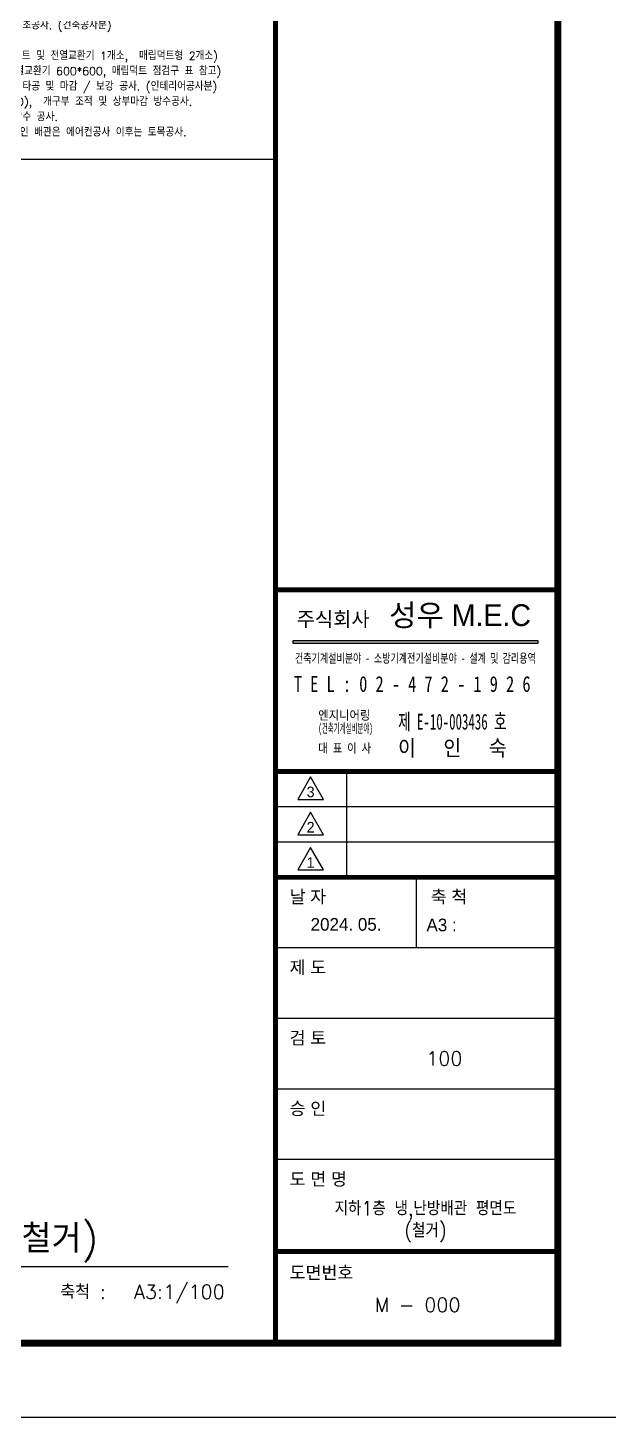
# Model space of a CAD drawing. Header units: millimetres. Extents: x -56261 to 196039, y 9480 to 100001.
# Drawn here: x 61329 to 69568, y 70301 to 89990 of the extents above; entities that cross this region are included whole.
import ezdxf
from ezdxf.enums import TextEntityAlignment as Align

# ---------------------------------------------------------------- set-up
doc = ezdxf.new("R2010")
doc.units = ezdxf.units.MM
for name, color, linetype in [('2', 2, 'Continuous'), ('6', 6, 'Continuous'), ('DVM_REPORT', 7, 'Continuous'), ('FORM', 4, 'Continuous'), ('SS-TEXT', 7, 'Continuous')]:
    doc.layers.add(name, color=color, linetype=linetype)
doc.styles.add('DVM_DEFAULT', font='romans.shx', dxfattribs={"bigfont": 'whgtxt.shx'})
doc.styles.add('GHS', font='romans.shx', dxfattribs={"width": 0.8, "bigfont": 'ghs.shx'})
doc.styles.add('grc', font='')
doc.styles.add('K', font='HYWULM.TTF')
doc.styles.add('굴림', font='NGULIM.TTF')
doc.styles.add('명판', font='')
doc.styles.get('grc').set_extended_font_data('DotumChe')
doc.styles.get('명판').set_extended_font_data('BatangChe')

# ---------------------------------------------------------------- blocks, each defined once
blk = doc.blocks.new('A$C4a54c4bc')
at = {"layer": 'SS-TEXT'}
for points in [[(0, 7735), (7877, 7735), (7877, 7274), (0, 7274)], [(0, 7274), (7877, 7274), (7877, 0), (0, 0)], [(0, 0), (7877, 0), (7877, -461), (0, -461)], [(0, -461), (7877, -461), (7877, -2781), (0, -2781)], [(0, -2781), (7877, -2781), (7877, -3242), (0, -3242)], [(0, -3242), (7877, -3242), (7877, -4323), (0, -4323)], [(0, -4323), (7877, -4323), (7877, -4784), (0, -4784)], [(0, -4784), (7877, -4784), (7877, -7735), (0, -7735)]]:
    blk.add_lwpolyline(points, close=True, dxfattribs=at)
at = {"layer": 'SS-TEXT', "style": 'DVM_DEFAULT'}
for s, p in [('1. 냉난방기 공사분', (162, 7504)), ('- 드레인배관 냉매배관 공사.(드레인 사이즈는 현장여건상 변경될 수 있음)', (162, 7043)), ('- 통신 및 제어선 인입결선 공사.', (162, 6733)), ('- 유선리모컨 / 중앙제어기 설치 공사.', (162, 6424)), ('- 실내기 및 실외기 설치 및 시운전 공사.', (162, 6114)), ('- 배관 마감 및 실외기 방진가대 설치.', (162, 5804)), ('- 각 실외, 내기 위치는 공사상황에 따라 변경될 수 있음', (162, 5495)), ('- 실내기 빔프로젝트 이격거리 2M 이상 확보할 것', (162, 5185)), ('   소방감지기 이력거리 1.5M 이상 확보할 것', (162, 4875)), ('- 소비전력 및 운전전류는 제품 설치 조건에 따라 카달로그 표기치와 차이가', (162, 4566)), ('   발생할 수 있음.', (162, 4256)), ('- N O T E -', (2206, 3791)), ('(드레인 배관만 해당)', (3523, 3791)), ('1. 드레인 배관은 주관 Ф50 이하로 설치', (162, 3327)), ('2. 실내기~주관간격 4M이상일때는 AIR VENT 1개소설치', (162, 3018)), ('3. 입상관 연결시 2엘보 사용', (162, 2708)), ('4. 주관 10M당 AIR VENT 설치', (162, 2398)), ('5. 드레인 양정높이(소켓기준 550mm이내)', (162, 2089)), ('6. 단열재 : KS 난연 5T이상', (162, 1779)), ('7. Pipe 규격은 VG1 또는 VP이상 사용할 것.', (162, 1469)), ('8. 1.5M이내 간격 고정할 것. (수평구배시 1.2M간격고정)', (162, 1160)), ('9. 건물 외벽 1M이내의 드레인 배관은 에어컨공사 이후는 토목공사.', (162, 850)), ('10. 덕트의 경우 자연배수일경우 U-Trap 설치 필수', (162, 540)), ('11. 드레인 구배 1/100', (162, 231)), ('2. 전기공사분', (162, -231)), ('- 실외기 / 실내기 1차 전기 공사.', (162, -692)), ('   ( EPS분전반에서 실내기, 실외기 앞단까지 메인전원인입 )', (162, -1002)), ('- 실외기 / 실내기 조닝(ZONING) 별로 누전차단기(ELB)설치.', (162, -1311)), ('- 유선리모컨 / 중앙제어기 공배관 및 박스 공사.', (162, -1621)), ('  (전등스위치 옆 권장 - 실내기 1대당 1대씩 매립)', (162, -1931)), ('- 실외기 / 실내기 분전함 제작 및 설치 공사. (해당 시)', (162, -2240)), ('- 실내기 설치시 간섭되는 조명 및 감지기 이설은 전기 공사분 임. (해당 시)', (162, -2550)), ('3. 설비공사분', (162, -3012)), ('- 에어컨 통신선, 냉매배관용, 전열교환기 급배기용 슬리브 공사 및 벽체타공.', (162, -3473)), ('- 에어컨 드레인 메인 입상 배관 및 슬리브 공사,  관련공정 벽체타공.', (162, -3783)), ('  (에어컨 드레인 배관은 위생배관, 하수배관과 별도로 방류)', (162, -4092)), ('4. 건축공사분 or 인테리어공사분', (162, -4554)), ('- 실외기 콘크리트 통패드 기초공사. (건축공사분)', (162, -5015)), ('   ( H = 200mm )', (162, -5325)), ('- 실내기 점검구 공사. (카세트 및 전열교환기 1개소,  매립덕트형 2개소)', (162, -5634)), ('  (카세트형 450*450, 전열교환기 600*600, 매립덕트 점검구 표 참고)', (162, -5944)), ('- 실내기위치 및 디퓨져위치 타공 및 마감 / 보강 공사. (인테리어공사분)', (162, -6254)), ('- 옥상 슬리브 개방 공사(PD),  개구부 조적 및 상부마감 방수공사.', (162, -6563)), ('- 배관 외부 돌출부 마감, 방수 공사.', (162, -6873)), ('- 건물 외벽 1M이내의 드레인 배관은 에어컨공사 이후는 토목공사.', (162, -7183))]:
    blk.add_text(s, height=162, dxfattribs=at).set_placement(p, align=Align.MIDDLE_LEFT)
blk = doc.blocks.new('FORM_기계', base_point=(381614, -321275))
blk.add_hatch(color=4).paths.add_polyline_path([(456120, -299264), (456120, -299349), (463052, -299349), (463052, -299264)])
at = {"color": 4}
blk.add_line((456222, -298619), (456222, -298619), dxfattribs=at)
blk.add_lwpolyline([(456120, -299264), (463052, -299264), (463052, -299349), (456120, -299349)], close=True, dxfattribs=at)
at = {"layer": 'FORM'}
for p, q in [((463614, -302975), (455614, -302975)), ((457635, -305975), (457635, -302975)), ((463614, -303975), (455614, -303975)), ((463614, -304975), (455614, -304975)), ((459614, -307975), (459614, -305975)), ((463614, -307975), (455614, -307975)), ((463614, -309975), (455614, -309975)), ((463614, -311975), (455614, -311975)), ((463614, -313975), (455614, -313975))]:
    blk.add_line(p, q, dxfattribs=at)
at = {"layer": 'FORM', "color": 7}
blk.add_lwpolyline([(381614, -321275), (465714, -321275), (465714, -261875), (381614, -261875)], close=True, dxfattribs=at)
at = {"layer": 'FORM', "const_width": 200}
blk.add_lwpolyline([(463614, -319175), (383714, -319175), (383714, -263975), (463614, -263975)], close=True, dxfattribs=at)
at = {"layer": 'FORM', "const_width": 140}
for points in [[(455614, -263975), (455614, -319175)], [(463614, -297828), (455614, -297828)], [(463614, -302975), (455614, -302975)], [(463614, -305975), (455614, -305975)], [(463614, -316575), (455614, -316575)]]:
    blk.add_lwpolyline(points, dxfattribs=at)
at = {"layer": 'FORM'}
for points in [[(456243, -303766), (456977, -303766), (456610, -303130)], [(456243, -304766), (456977, -304766), (456610, -304130)], [(456243, -305766), (456977, -305766), (456610, -305130)]]:
    blk.add_lwpolyline(points, close=True, dxfattribs=at)
at = {"color": 4, "style": 'K'}
for s, height, p in [('주식회사', 412, (457248, -298653)), ('성우 M.E.C', 618, (460845, -298538))]:
    blk.add_text(s, height=height, dxfattribs=at).set_placement(p, align=Align.MIDDLE)
at = {"color": 4, "style": 'grc', "width": 0.7}
blk.add_text('건축기계설비분야 - 소방기계전기설비분야 - 설계 및 감리용역', height=260.93, dxfattribs=at).set_placement((459579, -299758), align=Align.MIDDLE)
at = {"color": 4, "style": '명판'}
for s, height, width, p in [('T E L : 0 2 - 4 7 2 - 1 9 2 6', 447.3, 0.8, (456136, -300495)), ('엔지니어링', 260.9, 0.9, (456827, -301377)), ('(건축기계설비분야)', 260.9, 0.5, (456827, -301750)), ('대 표 이 사', 260.9, 0.825, (456827, -302309))]:
    blk.add_text(s, height=height, dxfattribs=dict(at, width=width)).set_placement(p, align=Align.MIDDLE_LEFT)
for s, width, p in [('제 E-10-003436 호', 0.63, (462164, -301563)), ('이   인   숙', 0.9, (462164, -302309))]:
    blk.add_text(s, height=447.3, dxfattribs=dict(at, width=width)).set_placement(p, align=Align.MIDDLE_RIGHT)
at = {"layer": 'FORM', "style": '굴림'}
for s, height, p in [('3', 300, (456610, -303554)), ('2', 300, (456610, -304554)), ('1', 300, (456610, -305554)), ('2024. 05.', 360, (457614, -307307)), ('A3 :', 360, (460322, -307324)), ('A3 :', 360, (460322, -307324))]:
    blk.add_text(s, height=height, dxfattribs=at).set_placement(p, align=Align.MIDDLE_CENTER)
for s, p in [('날 자', (456014, -306525)), ('축 척', (460014, -306525)), ('제 도', (456014, -308525)), ('검 토', (456014, -310525)), ('승 인', (456014, -312525)), ('도 면 명', (456014, -314525)), ('도면번호', (456014, -317175))]:
    blk.add_text(s, height=360, dxfattribs=at).set_placement(p, align=Align.MIDDLE_LEFT)

msp = doc.modelspace()

# ---------------------------------------------------------------- linework, layer by layer
at = {"layer": '6'}
msp.add_line((52982.7, 72435.2), (64170.6, 72435.2), dxfattribs=at)

# ---------------------------------------------------------------- block references
at = {"layer": 'DVM_REPORT', "color": 5, "ltscale": 20, "xscale": 0.7, "yscale": 0.7, "zscale": 0.7}
msp.add_blockref('A$C4a54c4bc', (59324.7, 93536.4), dxfattribs=at)
at = {"layer": 'FORM', "xscale": 0.5, "yscale": 0.5, "zscale": 0.5}
msp.add_blockref('FORM_기계', (27838.9, 70301.1), dxfattribs=at)

# ---------------------------------------------------------------- texts
at = {"layer": '2', "style": 'GHS'}
for s, p in [('축척 :', (61790.3, 72078.1)), ('A3:1/100', (62834.7, 72078.1))]:
    msp.add_text(s, height=200, dxfattribs=at).set_placement(p, align=Align.MIDDLE_LEFT)
at = {"layer": '6', "style": 'GHS'}
msp.add_text('지하1층 냉,난방배관 평면도(철거)', height=400, dxfattribs=at).set_placement((55285, 72832.5), align=Align.MIDDLE_LEFT)
at = {"layer": 'FORM', "color": 2, "style": 'GHS'}
for s, p in [('100', (67231.4, 75384.6)), ('M - 000', (66852.8, 71892.2))]:
    msp.add_text(s, height=200, dxfattribs=at).set_placement(p, align=Align.MIDDLE_CENTER)
at = {"layer": 'FORM', "color": 2, "style": 'GHS', "width": 0.9}
for s, p in [('지하1층 냉,난방배관 평면도', (66963.9, 73261.7)), ('(철거)', (66963.9, 72949.5))]:
    msp.add_text(s, height=200, dxfattribs=at).set_placement(p, align=Align.MIDDLE_CENTER)

doc.saveas('drawing.dxf')
